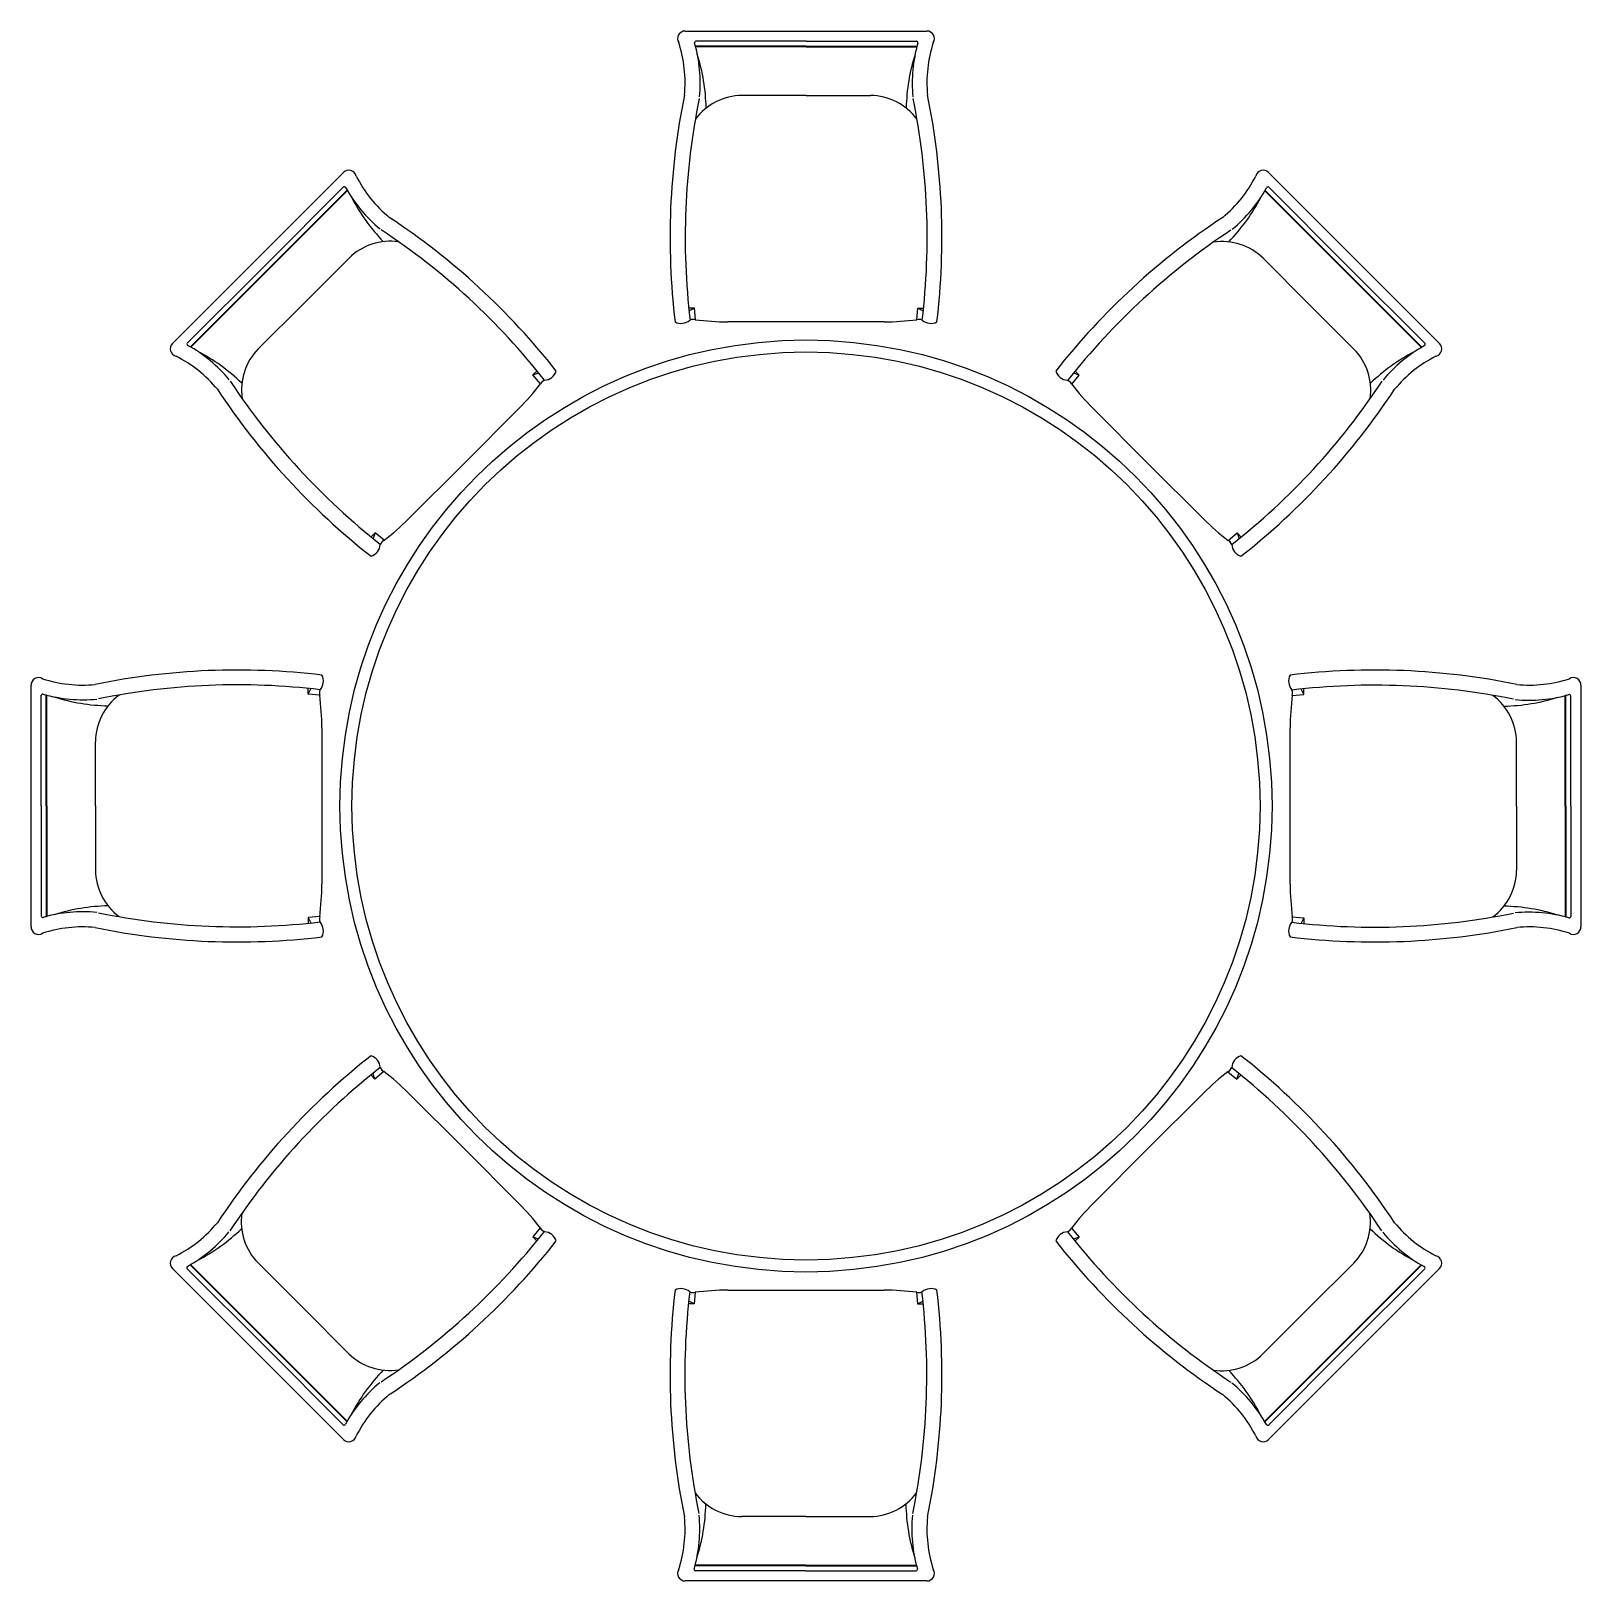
# Model space of a CAD drawing. Header units: millimetres. Extents: x -1289 to 1289, y -1289 to 1289.
import ezdxf

# ---------------------------------------------------------------- set-up
doc = ezdxf.new("R2010")
doc.units = ezdxf.units.MM
doc.layers.add('ceco.net 149', color=7, linetype='Continuous')

msp = doc.modelspace()

# ---------------------------------------------------------------- linework, layer by layer
at = {"layer": 'ceco.net 149'}
for p, q in [((-200.9, 1288.8), (200.9, 1288.8)), ((0.3, 1271.7), (-183.4, 1271.7)), ((0.3, 1263.5), (-183.1, 1263.5)), ((0.3, 1271.7), (184.1, 1271.7)), ((0.3, 1263.5), (183.7, 1263.5)), ((0.3, 1262.7), (-183.1, 1262.7)), ((0.3, 1262.7), (183.7, 1262.7)), ((0.3, 1181.7), (-106.5, 1181.7)), ((0.3, 1181.7), (107.1, 1181.7)), ((-1053.4, 769.3), (-769.3, 1053.4)), ((769.3, 1053.4), (1053.4, 769.3)), ((-899, 899.5), (-769.1, 1029.4)), ((-893.2, 893.7), (-763.5, 1023.4)), ((-892.7, 893.1), (-763, 1022.8)), ((893.1, 892.7), (763.4, 1022.3)), ((893.7, 893.2), (764, 1022.9)), ((899.5, 899), (769.5, 1028.9)), ((-835.3, 835.8), (-759.8, 911.3)), ((835.8, 835.3), (760.3, 910.8)), ((-899, 899.5), (-1028.9, 769.5)), ((-893.2, 893.7), (-1022.9, 764)), ((-892.7, 893.1), (-1022.3, 763.4)), ((893.1, 892.7), (1022.8, 763)), ((893.7, 893.2), (1023.4, 763.5)), ((899.5, 899), (1029.4, 769.1)), ((-835.3, 835.8), (-910.8, 760.3)), ((-185.3, 828), (-194.9, 828)), ((-185.3, 828), (-194.4, 823.7)), ((-183.5, 808.6), (-185.3, 828)), ((184.2, 808.6), (185.9, 828)), ((185.9, 828), (195.1, 823.7)), ((185.9, 828), (195.5, 828)), ((835.8, 835.3), (911.3, 759.8)), ((0, 805), (-130, 805)), ((130, 805), (0, 805)), ((-454, 716.9), (-447.2, 723.7)), ((454.5, 716.5), (447.7, 723.3)), ((-454, 716.9), (-444.5, 720.3)), ((-441.5, 702), (-454, 716.9)), ((442, 701.5), (454.5, 716.5)), ((454.5, 716.5), (444.9, 719.9)), ((-477.3, 661.2), (-569.2, 569.2)), ((569.2, 569.2), (477.3, 661.2)), ((-569.2, 569.2), (-661.2, 477.3)), ((661.2, 477.3), (569.2, 569.2)), ((-716.5, 454.5), (-723.3, 447.7)), ((-716.5, 454.5), (-719.9, 444.9)), ((-701.5, 442), (-716.5, 454.5)), ((702, 441.5), (716.9, 454)), ((716.9, 454), (720.3, 444.5)), ((716.9, 454), (723.7, 447.2)), ((-1288.8, -200.9), (-1288.8, 200.9)), ((-1271.7, 0.3), (-1271.7, 184.1)), ((-1263.5, 0.3), (-1263.5, 183.7)), ((-1262.7, 0.3), (-1262.7, 183.7)), ((-828, 185.9), (-828, 195.5)), ((-828, 185.9), (-823.7, 195.1)), ((-808.6, 184.2), (-828, 185.9)), ((808.6, 183.5), (828, 185.3)), ((828, 185.3), (823.7, 194.4)), ((828, 185.3), (828, 194.9)), ((1262.7, -0.3), (1262.7, 183.1)), ((1263.5, -0.3), (1263.5, 183.1)), ((1271.7, -0.3), (1271.7, 183.4)), ((1288.8, 200.9), (1288.8, -200.9)), ((-805, 130), (-805, 0)), ((805, 0), (805, 130)), ((-1181.7, 0.3), (-1181.7, 107.1)), ((1181.7, -0.3), (1181.7, 106.5)), ((-1271.7, 0.3), (-1271.7, -183.4)), ((-1263.5, 0.3), (-1263.5, -183.1)), ((-1262.7, 0.3), (-1262.7, -183.1)), ((-1181.7, 0.3), (-1181.7, -106.5)), ((-805, 0), (-805, -130)), ((805, -130), (805, 0)), ((1181.7, -0.3), (1181.7, -107.1)), ((1262.7, -0.3), (1262.7, -183.7)), ((1263.5, -0.3), (1263.5, -183.7)), ((1271.7, -0.3), (1271.7, -184.1)), ((-808.6, -183.5), (-828, -185.3)), ((-828, -185.3), (-828, -194.9)), ((-828, -185.3), (-823.7, -194.4)), ((808.6, -184.2), (828, -185.9)), ((828, -185.9), (823.7, -195.1)), ((828, -185.9), (828, -195.5)), ((-716.9, -454), (-723.7, -447.2)), ((-716.9, -454), (-720.3, -444.5)), ((-702, -441.5), (-716.9, -454)), ((701.5, -442), (716.5, -454.5)), ((716.5, -454.5), (719.9, -444.9)), ((716.5, -454.5), (723.3, -447.7)), ((-661.2, -477.3), (-569.2, -569.2)), ((569.2, -569.2), (661.2, -477.3)), ((-569.2, -569.2), (-477.3, -661.2)), ((477.3, -661.2), (569.2, -569.2)), ((-442, -701.5), (-454.5, -716.5)), ((-454.5, -716.5), (-447.7, -723.3)), ((-454.5, -716.5), (-444.9, -719.9)), ((441.5, -702), (454, -716.9)), ((454, -716.9), (444.5, -720.3)), ((454, -716.9), (447.2, -723.7)), ((-769.3, -1053.4), (-1053.4, -769.3)), ((-899.5, -899), (-1029.4, -769.1)), ((-893.7, -893.2), (-1023.4, -763.5)), ((-893.1, -892.7), (-1022.8, -763)), ((-835.8, -835.3), (-911.3, -759.8)), ((1053.4, -769.3), (769.3, -1053.4)), ((835.3, -835.8), (910.8, -760.3)), ((892.7, -893.1), (1022.3, -763.4)), ((893.2, -893.7), (1022.9, -764)), ((899, -899.5), (1028.9, -769.5)), ((-185.9, -828), (-195.1, -823.7)), ((-184.2, -808.6), (-185.9, -828)), ((-130, -805), (0, -805)), ((0, -805), (130, -805)), ((183.5, -808.6), (185.3, -828)), ((185.3, -828), (194.4, -823.7)), ((-835.8, -835.3), (-760.3, -910.8)), ((-185.9, -828), (-195.5, -828)), ((185.3, -828), (194.9, -828)), ((835.3, -835.8), (759.8, -911.3)), ((-899.5, -899), (-769.5, -1028.9)), ((-893.7, -893.2), (-764, -1022.9)), ((-893.1, -892.7), (-763.4, -1022.3)), ((892.7, -893.1), (763, -1022.8)), ((893.2, -893.7), (763.5, -1023.4)), ((899, -899.5), (769.1, -1029.4)), ((-0.3, -1181.7), (-107.1, -1181.7)), ((-0.3, -1181.7), (106.5, -1181.7)), ((-0.3, -1262.7), (-183.7, -1262.7)), ((-0.3, -1262.7), (183.1, -1262.7)), ((200.9, -1288.8), (-200.9, -1288.8)), ((-0.3, -1271.7), (-184.1, -1271.7)), ((-0.3, -1263.5), (-183.7, -1263.5)), ((-0.3, -1263.5), (183.1, -1263.5)), ((-0.3, -1271.7), (183.4, -1271.7))]:
    msp.add_line(p, q, dxfattribs=at)
for radius in [775, 755]:
    msp.add_circle((0, 0), radius, dxfattribs=at)
for centre, radius, start, end in [((-200.9, 1276.2), 12.6, 89.8292, 211.4999), ((-417.7, 1202.8), 216.6, 354.5513, 17.9661), ((-183, 1269.3), 2.42, 100.345, 201.3742), ((-416.8, 1202.2), 240.9, 354.5513, 15.9626), ((-183.1, 1262.8), 0.725, 87.3762, 197.5208), ((417.5, 1202.2), 240.9, 164.0374, 185.4487), ((183.7, 1262.8), 0.725, 342.4792, 92.6238), ((183.6, 1269.3), 2.42, 338.6258, 79.655), ((200.9, 1276.2), 12.6, 328.5001, 90.1708), ((417.7, 1202.8), 216.6, 162.0339, 185.4487), ((-183.2, 1262.3), 0.433, 71.7715, 189.2202), ((-483.3, 1154.3), 317.3, 1.1591, 17.5641), ((483.9, 1154.3), 317.3, 162.4359, 178.8409), ((183.9, 1262.3), 0.433, 350.7798, 108.2285), ((954.6, 945.5), 1180.7, 168.4357, 186.8363), ((953.5, 945.3), 1154.4, 168.4357, 186.8363), ((-105.6, 1083.8), 97.8, 90.5164, 143.1927), ((106.2, 1083.8), 97.8, 36.8073, 89.4836), ((-952.9, 945.3), 1154.4, 353.1637, 11.5643), ((-954.6, 945.5), 1180.7, 353.1637, 11.5643), ((-760.3, 1044.5), 12.6, 13.5001, 135.1708), ((760.3, 1044.5), 12.6, 44.8292, 166.4999), ((-555.1, 1145.9), 216.6, 207.0339, 230.4487), ((555.1, 1145.9), 216.6, 309.5513, 332.9661), ((-767.7, 1027.4), 2.42, 23.6258, 124.655), ((-554.9, 1145.3), 240.9, 209.0374, 230.4487), ((-763, 1022.8), 0.725, 27.4792, 137.6238), ((-762.6, 1022.6), 0.433, 35.7798, 153.2285), ((-474.1, 1158.4), 317.3, 207.4359, 223.8409), ((474.5, 1158), 317.3, 316.1591, 332.5641), ((555.4, 1144.8), 240.9, 309.5513, 330.9626), ((763, 1022.2), 0.433, 26.7715, 144.2202), ((763.5, 1022.4), 0.725, 42.3762, 152.5208), ((768.2, 1027), 2.42, 55.345, 156.3742), ((-1342.3, -5.4), 1154.4, 38.1637, 56.5643), ((-1343.6, -6.4), 1180.7, 38.1637, 56.5643), ((1343.6, -6.4), 1180.7, 123.4357, 141.8363), ((1342.7, -5.8), 1154.4, 123.4357, 141.8363), ((-691.3, 841.5), 97.8, 81.8073, 134.4836), ((691.7, 841), 97.8, 45.5164, 98.1927), ((-207.7, 824.8), 22.2, 243.1961, 310.4764), ((-187.9, 797.2), 12, 71.7536, 116.5375), ((-187.3, 797.2), 12, 71.7536, 116.5375), ((-125.3, 1285.9), 480.9, 262.9704, 269.4301), ((125.3, 1285.9), 480.9, 270.5699, 277.0296), ((187.9, 797.2), 12, 63.4625, 108.2464), ((187.9, 797.2), 12, 63.4625, 108.2464), ((207.7, 824.8), 22.2, 229.5236, 296.8039), ((-1044.5, 760.3), 12.6, 134.8292, 256.4999), ((-1145.9, 555.1), 216.6, 39.5513, 62.9661), ((-1027, 768.2), 2.42, 145.345, 246.3742), ((-1144.8, 555.4), 240.9, 39.5513, 60.9626), ((-1022.4, 763.5), 0.725, 132.3762, 242.5208), ((-1022.2, 763), 0.433, 116.7715, 234.2202), ((-1158, 474.5), 317.3, 46.1591, 62.5641), ((-841, 691.7), 97.8, 135.5164, 188.1927), ((841.5, 691.3), 97.8, 351.8073, 44.4836), ((1158.4, 474.1), 317.3, 117.4359, 133.8409), ((1145.3, 554.9), 240.9, 119.0374, 140.4487), ((1145.9, 555.1), 216.6, 117.0339, 140.4487), ((1022.6, 762.6), 0.433, 305.7798, 63.2285), ((1022.8, 763), 0.725, 297.4792, 47.6238), ((1027.4, 767.7), 2.42, 293.6258, 34.655), ((1044.5, 760.3), 12.6, 283.5001, 45.1708), ((-436.4, 730.1), 22.2, 274.5236, 341.8039), ((436.4, 730.1), 22.2, 198.1961, 265.4764), ((5.8, 1342.7), 1154.4, 213.4357, 231.8363), ((-820.7, 997.8), 480.9, 315.5699, 322.0296), ((-430.8, 696.5), 12, 108.4625, 153.2464), ((-430.8, 696.6), 12, 108.4625, 153.2464), ((430.8, 696.5), 12, 26.7536, 71.5375), ((431.3, 696.1), 12, 26.7536, 71.5375), ((820.7, 997.8), 480.9, 217.9704, 224.4301), ((-5.4, 1342.3), 1154.4, 308.1637, 326.5643), ((6.4, 1343.6), 1180.7, 213.4357, 231.8363), ((-6.4, 1343.6), 1180.7, 308.1637, 326.5643), ((-997.8, 820.7), 480.9, 307.9704, 314.4301), ((997.8, 820.7), 480.9, 225.5699, 232.0296), ((-696.5, 430.8), 12, 116.7536, 161.5375), ((-696.1, 431.3), 12, 116.7536, 161.5375), ((696.5, 430.8), 12, 18.4625, 63.2464), ((696.6, 430.8), 12, 18.4625, 63.2464), ((-730.1, 436.4), 22.2, 288.1961, 355.4764), ((730.1, 436.4), 22.2, 184.5236, 251.8039), ((-1276.2, 200.9), 12.6, 58.5001, 180.1708), ((-1202.8, 417.7), 216.6, 252.0339, 275.4487), ((-945.5, -954.6), 1180.7, 83.1637, 101.5643), ((-824.8, 207.7), 22.2, 319.5236, 26.8039), ((824.8, 207.7), 22.2, 153.1961, 220.4764), ((945.5, -954.6), 1180.7, 78.4357, 96.8363), ((1202.8, 417.7), 216.6, 264.5513, 287.9661), ((1276.2, 200.9), 12.6, 359.8292, 121.4999), ((-1269.3, 183.6), 2.42, 68.6258, 169.655), ((-1202.2, 417.5), 240.9, 254.0374, 275.4487), ((-1262.8, 183.7), 0.725, 72.4792, 182.6238), ((-1262.3, 183.9), 0.433, 80.7798, 198.2285), ((-1154.3, 483.9), 317.3, 252.4359, 268.8409), ((-1083.8, 106.2), 97.8, 126.8073, 179.4836), ((-945.3, -952.9), 1154.4, 83.1637, 101.5643), ((-797.2, 187.9), 12, 153.4625, 198.2464), ((-797.2, 187.9), 12, 153.4625, 198.2464), ((-1285.9, 125.3), 480.9, 0.5699, 7.0296), ((1285.9, 125.3), 480.9, 172.9704, 179.4301), ((945.3, -953.5), 1154.4, 78.4357, 96.8363), ((797.2, 187.9), 12, 341.7536, 26.5375), ((797.2, 187.3), 12, 341.7536, 26.5375), ((1083.8, 105.6), 97.8, 0.5164, 53.1927), ((1154.3, 483.3), 317.3, 271.1591, 287.5641), ((1202.2, 416.8), 240.9, 264.5513, 285.9626), ((1262.3, 183.2), 0.433, 341.7715, 99.2202), ((1262.8, 183.1), 0.725, 357.3762, 107.5208), ((1269.3, 183), 2.42, 10.345, 111.3742), ((-1083.8, -105.6), 97.8, 180.5164, 233.1927), ((1083.8, -106.2), 97.8, 306.8073, 359.4836), ((-1285.9, -125.3), 480.9, 352.9704, 359.4301), ((1285.9, -125.3), 480.9, 180.5699, 187.0296), ((-1202.2, -416.8), 240.9, 84.5513, 105.9626), ((-1154.3, -483.3), 317.3, 91.1591, 107.5641), ((-945.3, 953.5), 1154.4, 258.4357, 276.8363), ((945.3, 952.9), 1154.4, 263.1637, 281.5643), ((1154.3, -483.9), 317.3, 72.4359, 88.8409), ((1202.2, -417.5), 240.9, 74.0374, 95.4487), ((-1276.2, -200.9), 12.6, 179.8292, 301.4999), ((-1269.3, -183), 2.42, 190.345, 291.3742), ((-1202.8, -417.7), 216.6, 84.5513, 107.9661), ((-1262.8, -183.1), 0.725, 177.3762, 287.5208), ((-1262.3, -183.2), 0.433, 161.7715, 279.2202), ((-945.5, 954.6), 1180.7, 258.4357, 276.8363), ((-797.2, -187.3), 12, 161.7536, 206.5375), ((-797.2, -187.9), 12, 161.7536, 206.5375), ((-824.8, -207.7), 22.2, 333.1961, 40.4764), ((824.8, -207.7), 22.2, 139.5236, 206.8039), ((945.5, 954.6), 1180.7, 263.1637, 281.5643), ((797.2, -187.9), 12, 333.4625, 18.2464), ((797.2, -187.9), 12, 333.4625, 18.2464), ((1202.8, -417.7), 216.6, 72.0339, 95.4487), ((1262.3, -183.9), 0.433, 260.7798, 18.2285), ((1262.8, -183.7), 0.725, 252.4792, 2.6238), ((1269.3, -183.6), 2.42, 248.6258, 349.655), ((1276.2, -200.9), 12.6, 238.5001, 0.1708), ((6.4, -1343.6), 1180.7, 128.1637, 146.5643), ((5.4, -1342.3), 1154.4, 128.1637, 146.5643), ((-730.1, -436.4), 22.2, 4.5236, 71.8039), ((-696.6, -430.8), 12, 198.4625, 243.2464), ((-696.5, -430.8), 12, 198.4625, 243.2464), ((696.1, -431.3), 12, 296.7536, 341.5375), ((696.5, -430.8), 12, 296.7536, 341.5375), ((-5.8, -1342.7), 1154.4, 33.4357, 51.8363), ((730.1, -436.4), 22.2, 108.1961, 175.4764), ((-6.4, -1343.6), 1180.7, 33.4357, 51.8363), ((-997.8, -820.7), 480.9, 45.5699, 52.0296), ((997.8, -820.7), 480.9, 127.9704, 134.4301), ((-820.7, -997.8), 480.9, 37.9704, 44.4301), ((820.7, -997.8), 480.9, 135.5699, 142.0296), ((-1145.9, -555.1), 216.6, 297.0339, 320.4487), ((-841.5, -691.3), 97.8, 171.8073, 224.4836), ((841, -691.7), 97.8, 315.5164, 8.1927), ((1145.9, -555.1), 216.6, 219.5513, 242.9661), ((-1145.3, -554.9), 240.9, 299.0374, 320.4487), ((-1158.4, -474.1), 317.3, 297.4359, 313.8409), ((-1342.7, 5.8), 1154.4, 303.4357, 321.8363), ((-431.3, -696.1), 12, 206.7536, 251.5375), ((-430.8, -696.5), 12, 206.7536, 251.5375), ((-436.4, -730.1), 22.2, 18.1961, 85.4764), ((436.4, -730.1), 22.2, 94.5236, 161.8039), ((430.8, -696.5), 12, 288.4625, 333.2464), ((430.8, -696.6), 12, 288.4625, 333.2464), ((1342.3, 5.4), 1154.4, 218.1637, 236.5643), ((1158, -474.5), 317.3, 226.1591, 242.5641), ((1144.8, -555.4), 240.9, 219.5513, 240.9626), ((-1343.6, 6.4), 1180.7, 303.4357, 321.8363), ((1343.6, 6.4), 1180.7, 218.1637, 236.5643), ((-1044.5, -760.3), 12.6, 103.5001, 225.1708), ((-1027.4, -767.7), 2.42, 113.6258, 214.655), ((-1022.8, -763), 0.725, 117.4792, 227.6238), ((-1022.6, -762.6), 0.433, 125.7798, 243.2285), ((1022.2, -763), 0.433, 296.7715, 54.2202), ((1022.4, -763.5), 0.725, 312.3762, 62.5208), ((1027, -768.2), 2.42, 325.345, 66.3742), ((1044.5, -760.3), 12.6, 314.8292, 76.4999), ((954.6, -945.5), 1180.7, 173.1637, 191.5643), ((-207.7, -824.8), 22.2, 49.5236, 116.8039), ((952.9, -945.3), 1154.4, 173.1637, 191.5643), ((-187.9, -797.2), 12, 243.4625, 288.2464), ((-187.9, -797.2), 12, 243.4625, 288.2464), ((-125.3, -1285.9), 480.9, 90.5699, 97.0296), ((125.3, -1285.9), 480.9, 82.9704, 89.4301), ((-953.5, -945.3), 1154.4, 348.4357, 6.8363), ((187.3, -797.2), 12, 251.7536, 296.5375), ((187.9, -797.2), 12, 251.7536, 296.5375), ((207.7, -824.8), 22.2, 63.1961, 130.4764), ((-954.6, -945.5), 1180.7, 348.4357, 6.8363), ((-691.7, -841), 97.8, 225.5164, 278.1927), ((691.3, -841.5), 97.8, 261.8073, 314.4836), ((-474.5, -1158), 317.3, 136.1591, 152.5641), ((474.1, -1158.4), 317.3, 27.4359, 43.8409), ((-555.4, -1144.8), 240.9, 129.5513, 150.9626), ((-555.1, -1145.9), 216.6, 129.5513, 152.9661), ((555.1, -1145.9), 216.6, 27.0339, 50.4487), ((554.9, -1145.3), 240.9, 29.0374, 50.4487), ((-768.2, -1027), 2.42, 235.345, 336.3742), ((-763.5, -1022.4), 0.725, 222.3762, 332.5208), ((-763, -1022.2), 0.433, 206.7715, 324.2202), ((762.6, -1022.6), 0.433, 215.7798, 333.2285), ((763, -1022.8), 0.725, 207.4792, 317.6238), ((767.7, -1027.4), 2.42, 203.6258, 304.655), ((-760.3, -1044.5), 12.6, 224.8292, 346.4999), ((760.3, -1044.5), 12.6, 193.5001, 315.1708), ((-106.2, -1083.8), 97.8, 216.8073, 269.4836), ((105.6, -1083.8), 97.8, 270.5164, 323.1927), ((-417.7, -1202.8), 216.6, 342.0339, 5.4487), ((-417.5, -1202.2), 240.9, 344.0374, 5.4487), ((-483.9, -1154.3), 317.3, 342.4359, 358.8409), ((483.3, -1154.3), 317.3, 181.1591, 197.5641), ((416.8, -1202.2), 240.9, 174.5513, 195.9626), ((417.7, -1202.8), 216.6, 174.5513, 197.9661), ((-183.7, -1262.8), 0.725, 162.4792, 272.6238), ((-183.9, -1262.3), 0.433, 170.7798, 288.2285), ((183.1, -1262.8), 0.725, 267.3762, 17.5208), ((183.2, -1262.3), 0.433, 251.7715, 9.2202), ((-200.9, -1276.2), 12.6, 148.5001, 270.1708), ((-183.6, -1269.3), 2.42, 158.6258, 259.655), ((183, -1269.3), 2.42, 280.345, 21.3742), ((200.9, -1276.2), 12.6, 269.8292, 31.4999)]:
    msp.add_arc(centre, radius, start, end, dxfattribs=at)

doc.saveas('drawing.dxf')
